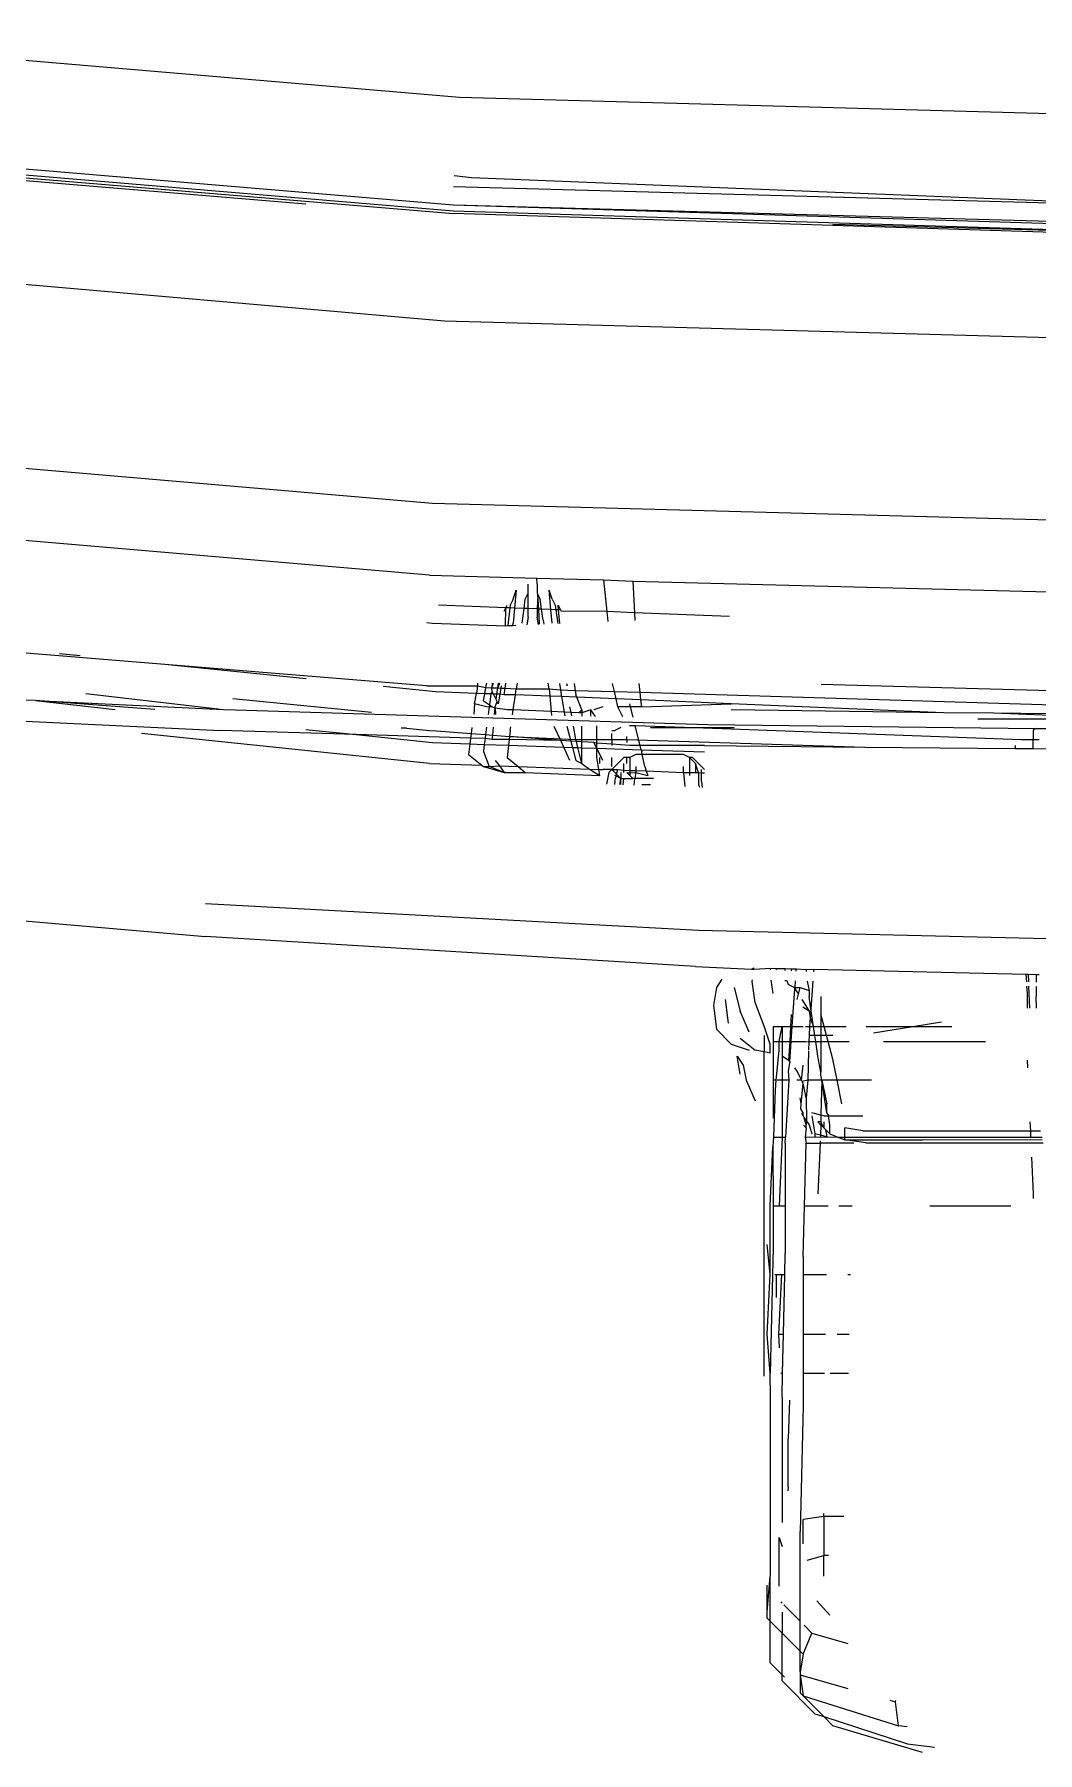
# Model space of a CAD drawing. Header units: millimetres. Extents: x -41292 to 298682, y -22072 to 33155.
# Drawn here: x 27102.4 to 27136, y -9827 to -9769.5 of the extents above; entities that cross this region are included whole.
import ezdxf

# ---------------------------------------------------------------- set-up
doc = ezdxf.new("R2010")
doc.units = ezdxf.units.MM

# ---------------------------------------------------------------- blocks, each defined once
blk = doc.blocks.new('rmfnasesx')
for p, q in [((54555.222, 5742.931), (54579.922, 5740.831)), ((54579.922, 5740.831), (54605.122, 5740.131)), ((54554.722, 5739.331), (54579.722, 5737.231)), ((54554.722, 5739.131), (54579.722, 5737.031)), ((54554.722, 5739.031), (54579.722, 5736.931)), ((54574.785, 5737.245), (54554.722, 5738.931)), ((54580.322, 5738.131), (54579.75, 5738.193)), ((54605.122, 5737.131), (54580.322, 5738.131)), ((54605.122, 5737.131), (54579.722, 5737.831)), ((54579.722, 5737.231), (54605.122, 5736.431)), ((54579.722, 5737.231), (54605.122, 5736.531)), ((54579.722, 5737.031), (54605.122, 5736.231)), ((54605.122, 5736.131), (54579.722, 5736.931)), ((54592.422, 5736.581), (54605.122, 5736.231)), ((54579.422, 5733.331), (54554.222, 5735.531)), ((54605.122, 5732.631), (54579.422, 5733.331)), ((54579.022, 5727.231), (54553.422, 5729.431)), ((54578.922, 5724.831), (54553.222, 5727.031)), ((54605.122, 5726.531), (54579.022, 5727.231)), ((54578.922, 5724.831), (54582.51, 5724.735)), ((54582.522, 5724.531), (54582.51, 5724.735)), ((54582.51, 5724.735), (54584.739, 5724.675)), ((54581.722, 5724.031), (54581.822, 5724.331)), ((54581.822, 5724.331), (54581.768, 5723.732)), ((54582.122, 5724.031), (54582.222, 5724.231)), ((54582.222, 5724.231), (54582.222, 5724.531)), ((54582.222, 5723.715), (54582.222, 5724.231)), ((54582.522, 5724.531), (54582.522, 5724.231)), ((54582.522, 5724.231), (54582.544, 5724.188)), ((54582.544, 5724.188), (54582.522, 5723.703)), ((54582.544, 5724.188), (54582.622, 5724.031)), ((54582.574, 5723.701), (54582.544, 5724.188)), ((54583.022, 5724.031), (54582.922, 5724.331)), ((54582.981, 5723.686), (54582.922, 5724.331)), ((54584.739, 5724.675), (54584.85, 5723.613)), ((54584.739, 5724.675), (54585.722, 5724.631)), ((54585.722, 5724.631), (54585.781, 5723.578)), ((54585.722, 5724.631), (54605.122, 5724.131)), ((54581.479, 5723.744), (54579.222, 5723.831)), ((54581.422, 5723.631), (54581.479, 5723.744)), ((54581.46, 5723.141), (54581.479, 5723.744)), ((54581.479, 5723.744), (54581.522, 5723.831)), ((54581.611, 5723.739), (54581.479, 5723.744)), ((54581.611, 5723.739), (54581.536, 5723.144)), ((54581.622, 5723.831), (54581.611, 5723.739)), ((54581.768, 5723.732), (54581.611, 5723.739)), ((54581.722, 5724.031), (54581.622, 5723.831)), ((54581.768, 5723.732), (54581.722, 5723.231)), ((54582.083, 5723.72), (54581.768, 5723.732)), ((54582.022, 5723.231), (54582.083, 5723.72)), ((54582.083, 5723.72), (54582.122, 5724.031)), ((54582.222, 5723.715), (54582.083, 5723.72)), ((54582.222, 5723.431), (54582.222, 5723.715)), ((54582.522, 5723.703), (54582.222, 5723.715)), ((54582.522, 5723.703), (54582.522, 5723.431)), ((54582.574, 5723.701), (54582.522, 5723.703)), ((54582.606, 5723.189), (54582.574, 5723.701)), ((54582.67, 5723.698), (54582.574, 5723.701)), ((54582.67, 5723.698), (54582.622, 5724.031)), ((54582.722, 5723.331), (54582.67, 5723.698)), ((54582.981, 5723.686), (54582.67, 5723.698)), ((54583.022, 5723.231), (54582.981, 5723.686)), ((54583.144, 5723.679), (54582.981, 5723.686)), ((54583.022, 5724.031), (54583.122, 5723.831)), ((54583.122, 5723.831), (54583.144, 5723.679)), ((54583.144, 5723.679), (54583.21, 5723.214)), ((54583.236, 5723.676), (54583.144, 5723.679)), ((54583.236, 5723.676), (54583.222, 5723.831)), ((54583.222, 5723.831), (54583.301, 5723.673)), ((54583.278, 5723.217), (54583.236, 5723.676)), ((54583.301, 5723.673), (54583.236, 5723.676)), ((54583.301, 5723.673), (54583.322, 5723.631)), ((54584.85, 5723.613), (54583.322, 5723.631)), ((54584.85, 5723.613), (54584.885, 5723.284)), ((54585.781, 5723.578), (54584.85, 5723.613)), ((54585.781, 5723.578), (54585.795, 5723.322)), ((54588.96, 5723.455), (54585.781, 5723.578)), ((54570.062, 5721.844), (54553.022, 5723.231)), ((54578.834, 5723.247), (54579.022, 5723.231)), ((54579.022, 5723.231), (54581.46, 5723.141)), ((54581.46, 5723.141), (54581.536, 5723.144)), ((54581.536, 5723.144), (54581.712, 5723.152)), ((54581.712, 5723.152), (54581.722, 5723.231)), ((54581.712, 5723.152), (54581.814, 5723.156)), ((54582.222, 5723.431), (54582.179, 5723.171)), ((54582.563, 5723.187), (54582.522, 5723.431)), ((54582.722, 5723.331), (54582.743, 5723.195)), ((54567.222, 5722.13), (54566.538, 5722.199)), ((54574.796, 5721.367), (54570.062, 5721.844)), ((54578.822, 5721.131), (54570.062, 5721.844)), ((54567.416, 5720.87), (54572.022, 5720.338)), ((54572.338, 5720.712), (54576.977, 5720.246)), ((54579.122, 5720.931), (54577.366, 5721.108)), ((54578.822, 5721.131), (54580.522, 5721.131)), ((54580.489, 5720.878), (54579.122, 5720.931)), ((54580.422, 5720.531), (54580.489, 5720.878)), ((54580.522, 5721.131), (54580.489, 5720.878)), ((54580.77, 5720.867), (54580.489, 5720.878)), ((54580.522, 5721.224), (54580.522, 5721.131)), ((54580.522, 5721.131), (54580.81, 5721.07)), ((54580.722, 5720.631), (54580.77, 5720.867)), ((54580.77, 5720.867), (54580.81, 5721.07)), ((54580.974, 5720.86), (54580.77, 5720.867)), ((54580.81, 5721.07), (54580.841, 5721.223)), ((54580.81, 5721.07), (54581.001, 5721.064)), ((54580.974, 5720.86), (54580.926, 5720.495)), ((54581.022, 5720.931), (54580.974, 5720.86)), ((54581.06, 5720.856), (54580.974, 5720.86)), ((54581.001, 5721.064), (54581.057, 5721.222)), ((54581.021, 5721.222), (54581.001, 5721.064)), ((54581.022, 5720.931), (54581.001, 5721.064)), ((54581.001, 5721.064), (54581.204, 5721.058)), ((54581.06, 5720.856), (54581.022, 5720.931)), ((54581.153, 5720.669), (54581.06, 5720.856)), ((54581.177, 5720.852), (54581.06, 5720.856)), ((54581.153, 5720.669), (54581.177, 5720.852)), ((54581.177, 5720.852), (54581.204, 5721.058)), ((54581.275, 5720.848), (54581.177, 5720.852)), ((54581.204, 5721.058), (54581.225, 5721.222)), ((54581.259, 5721.221), (54581.204, 5721.058)), ((54581.204, 5721.058), (54581.31, 5721.055)), ((54581.275, 5720.848), (54581.222, 5720.531)), ((54581.31, 5721.055), (54581.275, 5720.848)), ((54581.422, 5720.831), (54581.275, 5720.848)), ((54581.322, 5721.131), (54581.31, 5721.055)), ((54581.31, 5721.055), (54581.45, 5721.051)), ((54581.422, 5720.831), (54581.45, 5721.051)), ((54581.793, 5720.828), (54581.422, 5720.831)), ((54581.45, 5721.051), (54581.471, 5721.221)), ((54581.45, 5721.051), (54581.822, 5721.031)), ((54581.721, 5720.322), (54581.793, 5720.828)), ((54581.793, 5720.828), (54581.822, 5721.031)), ((54582.945, 5720.784), (54581.793, 5720.828)), ((54581.854, 5721.219), (54581.822, 5721.031)), ((54581.822, 5721.031), (54582.922, 5721.031)), ((54582.922, 5721.031), (54582.892, 5721.215)), ((54582.922, 5721.031), (54582.945, 5720.784)), ((54582.922, 5721.031), (54583.302, 5720.994)), ((54582.945, 5720.784), (54582.991, 5720.27)), ((54583.334, 5720.769), (54582.945, 5720.784)), ((54583.274, 5721.214), (54583.302, 5720.994)), ((54583.302, 5720.994), (54583.322, 5720.831)), ((54583.302, 5720.994), (54583.799, 5720.979)), ((54583.322, 5720.831), (54583.334, 5720.769)), ((54583.334, 5720.769), (54583.428, 5720.251)), ((54583.855, 5720.749), (54583.334, 5720.769)), ((54583.51, 5721.213), (54583.522, 5721.131)), ((54583.762, 5721.212), (54583.799, 5720.979)), ((54583.799, 5720.979), (54583.822, 5720.831)), ((54583.799, 5720.979), (54585.109, 5720.94)), ((54583.855, 5720.749), (54583.822, 5720.831)), ((54584.022, 5720.331), (54583.855, 5720.749)), ((54585.163, 5720.698), (54583.855, 5720.749)), ((54585.109, 5720.94), (54585.05, 5721.207)), ((54585.163, 5720.698), (54585.109, 5720.94)), ((54585.109, 5720.94), (54585.969, 5720.913)), ((54585.222, 5720.431), (54585.163, 5720.698)), ((54585.996, 5720.666), (54585.163, 5720.698)), ((54585.969, 5720.913), (54585.936, 5721.204)), ((54585.969, 5720.913), (54605.122, 5720.331)), ((54585.996, 5720.666), (54585.969, 5720.913)), ((54592.03, 5721.181), (54605.122, 5720.831)), ((54557.122, 5720.338), (54571.922, 5719.638)), ((54565.737, 5720.637), (54565.358, 5720.655)), ((54569.728, 5720.338), (54565.737, 5720.637)), ((54565.737, 5720.637), (54568.402, 5720.338)), ((54565.737, 5720.637), (54572.022, 5720.338)), ((54572.022, 5720.338), (54572.426, 5720.33)), ((54572.426, 5720.33), (54588.222, 5719.838)), ((54580.422, 5720.531), (54580.399, 5720.183)), ((54580.822, 5720.431), (54580.422, 5720.531)), ((54580.722, 5720.631), (54580.926, 5720.495)), ((54580.916, 5720.417), (54580.822, 5720.431)), ((54580.916, 5720.417), (54580.884, 5720.174)), ((54580.926, 5720.495), (54580.916, 5720.417)), ((54581.022, 5720.431), (54580.916, 5720.417)), ((54580.926, 5720.495), (54581.022, 5720.431)), ((54581.118, 5720.388), (54581.022, 5720.431)), ((54581.099, 5720.17), (54581.118, 5720.388)), ((54581.118, 5720.388), (54581.122, 5720.431)), ((54581.118, 5720.388), (54581.127, 5720.169)), ((54581.522, 5720.331), (54581.118, 5720.388)), ((54581.122, 5720.431), (54581.182, 5720.611)), ((54581.182, 5720.611), (54581.153, 5720.669)), ((54581.222, 5720.531), (54581.182, 5720.611)), ((54581.721, 5720.322), (54581.522, 5720.331)), ((54581.698, 5720.159), (54581.721, 5720.322)), ((54582.991, 5720.27), (54581.721, 5720.322)), ((54582.991, 5720.27), (54583.004, 5720.134)), ((54583.428, 5720.251), (54582.991, 5720.27)), ((54583.428, 5720.251), (54583.45, 5720.126)), ((54583.657, 5720.242), (54583.428, 5720.251)), ((54583.657, 5720.242), (54583.622, 5720.431)), ((54583.678, 5720.122), (54583.657, 5720.242)), ((54583.922, 5720.231), (54583.657, 5720.242)), ((54583.922, 5720.231), (54584.022, 5720.331)), ((54584.022, 5720.231), (54583.922, 5720.231)), ((54584.022, 5720.331), (54584.022, 5720.231)), ((54584.322, 5720.331), (54584.022, 5720.231)), ((54584.022, 5720.231), (54584.022, 5720.116)), ((54584.471, 5720.107), (54584.322, 5720.331)), ((54584.322, 5720.11), (54584.322, 5720.331)), ((54584.722, 5720.431), (54584.422, 5720.331)), ((54585.393, 5720.09), (54585.222, 5720.431)), ((54585.647, 5720.431), (54585.222, 5720.431)), ((54585.647, 5720.431), (54585.622, 5720.531)), ((54586.022, 5720.431), (54585.647, 5720.431)), ((54585.734, 5720.084), (54585.647, 5720.431)), ((54586.022, 5720.431), (54585.996, 5720.666)), ((54589.022, 5720.531), (54585.996, 5720.666)), ((54586.022, 5720.431), (54589.022, 5720.531)), ((54596.122, 5720.231), (54589.022, 5720.531)), ((54596.122, 5720.231), (54589.022, 5720.331)), ((54597.81, 5720.212), (54596.122, 5720.231)), ((54605.122, 5720.131), (54597.81, 5720.212)), ((54602.522, 5720.031), (54597.81, 5720.212)), ((54578.922, 5718.531), (54569.284, 5719.532)), ((54576.461, 5719.498), (54571.922, 5719.638)), ((54574.781, 5719.673), (54576.461, 5719.498)), ((54578.147, 5719.714), (54577.969, 5719.712)), ((54578.147, 5719.714), (54578.922, 5719.631)), ((54578.922, 5719.631), (54579.157, 5719.622)), ((54579.157, 5719.622), (54580.314, 5719.534)), ((54580.314, 5719.534), (54580.294, 5719.379)), ((54580.341, 5719.741), (54580.314, 5719.534)), ((54580.314, 5719.534), (54580.796, 5719.497)), ((54580.829, 5719.747), (54580.796, 5719.497)), ((54581.036, 5719.479), (54581.06, 5719.75)), ((54581.622, 5719.631), (54581.601, 5719.436)), ((54581.622, 5719.631), (54581.64, 5719.757)), ((54583.31, 5719.306), (54583.094, 5719.775)), ((54583.513, 5719.78), (54583.522, 5719.731)), ((54583.522, 5719.731), (54583.645, 5719.281)), ((54583.822, 5719.331), (54583.74, 5719.783)), ((54584.022, 5719.331), (54584.022, 5719.786)), ((54584.522, 5719.214), (54584.522, 5719.792)), ((54585.022, 5719.631), (54585.122, 5719.631)), ((54585.022, 5719.331), (54585.022, 5719.531)), ((54585.322, 5719.731), (54585.122, 5719.631)), ((54585.618, 5719.806), (54585.803, 5719.808)), ((54585.803, 5719.808), (54587.789, 5719.731)), ((54586.008, 5718.99), (54585.803, 5719.808)), ((54586.322, 5719.731), (54587.789, 5719.731)), ((54587.789, 5719.731), (54589.122, 5719.731)), ((54587.789, 5719.731), (54598.722, 5719.331)), ((54588.222, 5719.838), (54599.199, 5719.708)), ((54597.272, 5720.031), (54602.522, 5720.031)), ((54599.199, 5719.708), (54599.122, 5719.631)), ((54599.122, 5719.631), (54599.122, 5719.338)), ((54599.199, 5719.708), (54599.58, 5719.703)), ((54576.461, 5719.498), (54579.022, 5719.231)), ((54580.294, 5719.379), (54576.461, 5719.498)), ((54579.022, 5719.231), (54580.269, 5719.188)), ((54580.269, 5719.188), (54580.222, 5718.831)), ((54580.294, 5719.379), (54580.269, 5719.188)), ((54580.269, 5719.188), (54580.754, 5719.171)), ((54580.779, 5719.364), (54580.294, 5719.379)), ((54580.754, 5719.171), (54580.722, 5718.931)), ((54580.779, 5719.364), (54580.754, 5719.171)), ((54580.754, 5719.171), (54581.568, 5719.143)), ((54580.796, 5719.497), (54580.779, 5719.364)), ((54581.022, 5719.331), (54580.779, 5719.364)), ((54580.796, 5719.497), (54581.036, 5719.479)), ((54581.022, 5719.331), (54581.036, 5719.479)), ((54581.59, 5719.339), (54581.022, 5719.331)), ((54581.036, 5719.479), (54581.601, 5719.436)), ((54581.568, 5719.143), (54581.522, 5718.731)), ((54581.59, 5719.339), (54581.568, 5719.143)), ((54581.568, 5719.143), (54583.415, 5719.079)), ((54581.601, 5719.436), (54581.59, 5719.339)), ((54583.31, 5719.306), (54581.59, 5719.339)), ((54581.601, 5719.436), (54583.822, 5719.331)), ((54583.31, 5719.306), (54581.601, 5719.436)), ((54583.415, 5719.079), (54583.31, 5719.306)), ((54583.645, 5719.281), (54583.31, 5719.306)), ((54583.622, 5718.631), (54583.415, 5719.079)), ((54583.415, 5719.079), (54583.703, 5719.069)), ((54583.645, 5719.281), (54583.703, 5719.069)), ((54583.838, 5719.266), (54583.645, 5719.281)), ((54583.703, 5719.069), (54583.822, 5718.631)), ((54583.703, 5719.069), (54583.889, 5719.063)), ((54583.838, 5719.266), (54583.822, 5719.331)), ((54583.822, 5719.331), (54584.022, 5719.331)), ((54583.889, 5719.063), (54583.838, 5719.266)), ((54584.022, 5719.252), (54583.838, 5719.266)), ((54584.022, 5718.531), (54583.889, 5719.063)), ((54583.889, 5719.063), (54584.022, 5719.058)), ((54584.022, 5719.252), (54584.022, 5719.331)), ((54584.022, 5719.331), (54585.022, 5719.331)), ((54584.022, 5719.058), (54584.022, 5719.252)), ((54584.422, 5719.231), (54584.022, 5719.252)), ((54584.022, 5719.058), (54584.517, 5719.041)), ((54584.022, 5718.531), (54584.022, 5719.058)), ((54584.517, 5719.041), (54584.422, 5719.231)), ((54584.522, 5719.214), (54584.422, 5719.231)), ((54584.517, 5719.041), (54584.522, 5719.131)), ((54584.722, 5718.631), (54584.517, 5719.041)), ((54584.522, 5718.731), (54584.517, 5719.041)), ((54584.517, 5719.041), (54586.008, 5718.99)), ((54584.522, 5719.131), (54584.522, 5719.214)), ((54585.022, 5719.176), (54584.522, 5719.214)), ((54585.022, 5719.331), (54585.522, 5719.331)), ((54585.022, 5719.331), (54585.022, 5719.176)), ((54585.022, 5719.176), (54585.022, 5719.131)), ((54585.622, 5719.131), (54585.022, 5719.176)), ((54585.522, 5719.331), (54585.522, 5719.431)), ((54585.522, 5719.331), (54585.522, 5719.231)), ((54585.522, 5719.331), (54593.491, 5719.075)), ((54588.122, 5719.138), (54585.622, 5719.131)), ((54586.008, 5718.99), (54586.022, 5718.931)), ((54586.008, 5718.99), (54588.122, 5718.917)), ((54588.122, 5719.138), (54593.491, 5719.075)), ((54593.491, 5719.075), (54598.522, 5719.031)), ((54598.522, 5719.131), (54598.522, 5719.031)), ((54598.522, 5719.031), (54599.122, 5719.031)), ((54598.722, 5719.331), (54599.122, 5719.338)), ((54599.122, 5719.338), (54599.322, 5719.331)), ((54599.122, 5719.031), (54599.122, 5719.338)), ((54599.122, 5719.031), (54605.122, 5718.938)), ((54578.922, 5718.531), (54580.672, 5718.471)), ((54580.222, 5718.831), (54580.672, 5718.471)), ((54580.672, 5718.471), (54580.722, 5718.431)), ((54580.722, 5718.931), (54580.922, 5718.431)), ((54580.722, 5718.431), (54581.422, 5718.231)), ((54580.722, 5718.431), (54580.922, 5718.431)), ((54580.922, 5718.431), (54581.257, 5718.451)), ((54581.422, 5718.231), (54580.922, 5718.431)), ((54581.122, 5718.631), (54581.257, 5718.451)), ((54581.257, 5718.451), (54581.422, 5718.231)), ((54581.257, 5718.451), (54581.884, 5718.429)), ((54581.522, 5718.731), (54581.884, 5718.429)), ((54581.884, 5718.429), (54582.122, 5718.231)), ((54581.884, 5718.429), (54584.277, 5718.347)), ((54583.822, 5718.631), (54584.022, 5718.531)), ((54584.022, 5718.531), (54584.277, 5718.347)), ((54584.588, 5718.336), (54584.522, 5718.731)), ((54584.622, 5718.531), (54584.622, 5718.731)), ((54585.022, 5718.431), (54585.022, 5718.731)), ((54585.422, 5718.731), (54585.022, 5718.331)), ((54585.522, 5718.731), (54585.422, 5718.731)), ((54585.422, 5718.307), (54585.422, 5718.531)), ((54585.522, 5718.531), (54585.522, 5718.731)), ((54585.622, 5718.731), (54585.522, 5718.731)), ((54585.822, 5718.831), (54585.622, 5718.731)), ((54585.622, 5718.731), (54585.622, 5718.301)), ((54586.042, 5718.831), (54585.822, 5718.831)), ((54585.822, 5718.431), (54585.822, 5718.294)), ((54586.042, 5718.831), (54586.022, 5718.931)), ((54586.122, 5718.431), (54586.042, 5718.831)), ((54587.422, 5718.831), (54586.042, 5718.831)), ((54586.122, 5718.431), (54586.172, 5718.282)), ((54587.622, 5718.731), (54587.422, 5718.831)), ((54587.422, 5718.231), (54587.422, 5718.431)), ((54587.622, 5718.731), (54587.822, 5718.531)), ((54587.722, 5718.731), (54587.622, 5718.731)), ((54587.622, 5718.731), (54587.622, 5718.232)), ((54588.122, 5718.331), (54587.722, 5718.731)), ((54587.922, 5718.231), (54587.822, 5718.531)), ((54587.822, 5718.531), (54587.822, 5718.231)), ((54581.422, 5718.231), (54582.122, 5718.231)), ((54582.122, 5718.231), (54584.622, 5718.131)), ((54584.277, 5718.347), (54584.622, 5718.131)), ((54584.277, 5718.347), (54584.588, 5718.336)), ((54584.622, 5718.131), (54584.588, 5718.336)), ((54584.588, 5718.336), (54584.722, 5718.331)), ((54585.022, 5718.331), (54584.722, 5718.331)), ((54584.922, 5718.231), (54584.844, 5717.838)), ((54585.022, 5718.331), (54584.922, 5718.231)), ((54585.022, 5718.331), (54585.182, 5718.171)), ((54585.022, 5718.331), (54585.222, 5718.331)), ((54585.122, 5717.931), (54585.114, 5717.83)), ((54585.167, 5718.109), (54585.122, 5718.131)), ((54585.122, 5717.931), (54585.167, 5718.109)), ((54585.167, 5718.109), (54585.182, 5718.171)), ((54585.322, 5718.031), (54585.167, 5718.109)), ((54585.182, 5718.171), (54585.222, 5718.331)), ((54585.182, 5718.171), (54585.322, 5718.031)), ((54585.222, 5718.331), (54585.422, 5718.307)), ((54585.29, 5717.825), (54585.322, 5718.031)), ((54585.322, 5718.231), (54585.322, 5718.031)), ((54585.322, 5717.831), (54585.322, 5718.031)), ((54585.322, 5718.031), (54585.422, 5718.031)), ((54585.399, 5717.821), (54585.422, 5718.031)), ((54585.422, 5718.231), (54585.422, 5718.307)), ((54585.422, 5718.307), (54585.622, 5718.301)), ((54585.422, 5718.031), (54585.722, 5718.031)), ((54585.622, 5718.131), (54585.522, 5718.231)), ((54585.522, 5718.231), (54585.622, 5718.216)), ((54585.622, 5718.301), (54585.622, 5718.216)), ((54585.622, 5718.301), (54585.822, 5718.294)), ((54585.622, 5718.216), (54585.822, 5718.231)), ((54585.622, 5718.216), (54585.622, 5718.131)), ((54585.722, 5718.031), (54585.622, 5718.131)), ((54585.797, 5718.031), (54585.722, 5718.031)), ((54585.77, 5717.81), (54585.797, 5718.031)), ((54585.822, 5718.231), (54585.797, 5718.031)), ((54586.422, 5718.031), (54585.797, 5718.031)), ((54585.822, 5718.294), (54585.822, 5718.231)), ((54585.822, 5718.294), (54586.172, 5718.282)), ((54585.822, 5718.231), (54586.222, 5718.131)), ((54586.022, 5717.831), (54586.322, 5717.831)), ((54586.172, 5718.282), (54586.222, 5718.131)), ((54586.172, 5718.282), (54587.422, 5718.231)), ((54587.422, 5718.231), (54587.622, 5718.232)), ((54587.422, 5718.231), (54587.467, 5717.758)), ((54587.622, 5718.232), (54587.622, 5718.131)), ((54587.622, 5718.232), (54587.822, 5718.231)), ((54587.822, 5718.231), (54587.922, 5718.231)), ((54587.922, 5718.231), (54588.022, 5718.218)), ((54587.922, 5718.231), (54587.922, 5717.831)), ((54587.922, 5717.831), (54587.96, 5717.743)), ((54588.022, 5718.218), (54588.022, 5718.331)), ((54588.022, 5717.931), (54588.022, 5718.218)), ((54588.022, 5718.218), (54588.122, 5718.215)), ((54588.022, 5717.931), (54588.045, 5717.73)), ((54556.622, 5714.038), (54571.422, 5712.738)), ((54587.922, 5712.938), (54571.422, 5713.838)), ((54587.822, 5711.738), (54571.422, 5712.738)), ((54605.122, 5712.538), (54587.922, 5712.938)), ((54587.822, 5711.738), (54589.693, 5711.651)), ((54589.693, 5711.651), (54589.779, 5711.693)), ((54589.693, 5711.651), (54589.774, 5711.648)), ((54589.774, 5711.648), (54589.779, 5711.693)), ((54589.774, 5711.648), (54590.34, 5711.68)), ((54590.333, 5711.622), (54590.34, 5711.68)), ((54590.34, 5711.68), (54590.522, 5711.675)), ((54590.522, 5711.638), (54590.514, 5711.613)), ((54590.522, 5711.675), (54590.522, 5711.638)), ((54590.522, 5711.675), (54590.822, 5711.668)), ((54590.822, 5711.599), (54590.822, 5711.668)), ((54590.822, 5711.668), (54591.022, 5711.664)), ((54591.022, 5711.664), (54591.022, 5711.59)), ((54591.022, 5711.664), (54591.202, 5711.66)), ((54591.196, 5711.582), (54591.202, 5711.66)), ((54591.202, 5711.66), (54591.522, 5711.638)), ((54591.522, 5711.638), (54591.781, 5711.646)), ((54591.522, 5711.638), (54591.53, 5711.566)), ((54591.781, 5711.646), (54591.774, 5711.555)), ((54591.781, 5711.646), (54598.882, 5711.482)), ((54598.882, 5711.482), (54598.898, 5711.226)), ((54598.882, 5711.482), (54598.966, 5711.48)), ((54598.977, 5711.222), (54598.966, 5711.48)), ((54598.966, 5711.48), (54599.222, 5711.474)), ((54588.522, 5711.038), (54588.422, 5710.438)), ((54588.709, 5711.317), (54588.522, 5711.038)), ((54589.122, 5711.038), (54589.322, 5710.238)), ((54589.722, 5711.238), (54589.729, 5711.294)), ((54589.822, 5710.538), (54589.722, 5711.238)), ((54590.422, 5710.838), (54590.359, 5711.279)), ((54590.815, 5711.269), (54590.879, 5711.267)), ((54590.879, 5711.267), (54590.922, 5711.138)), ((54591.122, 5711.038), (54590.922, 5711.138)), ((54591.059, 5709.731), (54591.153, 5710.989)), ((54591.122, 5711.038), (54591.153, 5710.989)), ((54591.122, 5711.038), (54591.156, 5711.031)), ((54591.153, 5710.989), (54591.156, 5711.031)), ((54591.153, 5710.989), (54591.265, 5710.809)), ((54591.156, 5711.031), (54591.173, 5711.26)), ((54591.156, 5711.031), (54591.322, 5711.038)), ((54591.265, 5710.809), (54591.322, 5711.038)), ((54591.322, 5711.038), (54591.622, 5710.938)), ((54591.565, 5711.251), (54591.622, 5710.938)), ((54591.622, 5710.938), (54591.622, 5710.738)), ((54591.752, 5711.247), (54591.686, 5710.316)), ((54598.907, 5711.082), (54598.922, 5710.831)), ((54599.017, 5710.345), (54598.984, 5711.08)), ((54599.222, 5711.474), (54599.222, 5711.211)), ((54599.222, 5711.474), (54599.322, 5711.472)), ((54599.222, 5711.074), (54599.222, 5710.731)), ((54588.422, 5710.438), (54588.522, 5709.638)), ((54588.922, 5709.838), (54588.822, 5710.638)), ((54590.122, 5709.738), (54589.822, 5710.538)), ((54591.222, 5710.638), (54591.265, 5710.809)), ((54591.378, 5710.629), (54591.622, 5710.238)), ((54591.622, 5710.238), (54591.412, 5710.378)), ((54591.686, 5710.316), (54591.622, 5710.738)), ((54592.022, 5710.731), (54592.022, 5710.138)), ((54598.922, 5710.831), (54598.922, 5710.347)), ((54599.241, 5710.34), (54599.222, 5710.731)), ((54589.622, 5709.538), (54589.322, 5710.238)), ((54591.022, 5710.131), (54591.001, 5709.731)), ((54591.622, 5710.238), (54591.665, 5710.025)), ((54591.665, 5710.025), (54591.644, 5709.731)), ((54591.686, 5710.316), (54591.665, 5710.025)), ((54591.665, 5710.025), (54591.773, 5709.731)), ((54591.773, 5709.731), (54591.686, 5710.316)), ((54592.131, 5709.731), (54592.022, 5710.138)), ((54592.022, 5710.138), (54592.022, 5709.731)), ((54595.097, 5709.731), (54596.06, 5709.885)), ((54588.522, 5709.638), (54589.022, 5709.138)), ((54589.322, 5709.338), (54589.822, 5708.938)), ((54590.322, 5709.138), (54590.122, 5709.738)), ((54590.122, 5709.431), (54590.122, 5708.878)), ((54590.422, 5709.731), (54590.422, 5709.231)), ((54590.422, 5709.731), (54590.722, 5709.731)), ((54590.422, 5709.231), (54590.422, 5707.931)), ((54590.422, 5709.231), (54590.622, 5709.231)), ((54590.622, 5709.231), (54590.722, 5709.731)), ((54590.622, 5708.931), (54590.622, 5709.231)), ((54590.622, 5709.231), (54590.722, 5709.231)), ((54590.722, 5709.731), (54590.722, 5709.231)), ((54590.722, 5709.731), (54591.001, 5709.731)), ((54590.722, 5709.231), (54590.722, 5708.738)), ((54590.722, 5709.231), (54590.975, 5709.231)), ((54590.975, 5709.231), (54590.941, 5708.592)), ((54591.001, 5709.731), (54590.975, 5709.231)), ((54590.975, 5709.231), (54591.022, 5709.231)), ((54590.983, 5708.564), (54591.022, 5709.231)), ((54591.001, 5709.731), (54591.059, 5709.731)), ((54591.022, 5709.231), (54591.059, 5709.731)), ((54591.022, 5709.231), (54591.535, 5709.231)), ((54591.059, 5709.731), (54591.424, 5709.731)), ((54591.501, 5709.731), (54591.644, 5709.731)), ((54591.569, 5709.231), (54591.617, 5709.231)), ((54591.617, 5709.231), (54591.609, 5708.938)), ((54591.622, 5709.431), (54591.617, 5709.231)), ((54591.617, 5709.231), (54591.848, 5709.231)), ((54591.644, 5709.731), (54591.622, 5709.431)), ((54591.818, 5709.431), (54591.622, 5709.431)), ((54591.644, 5709.731), (54591.773, 5709.731)), ((54591.818, 5709.431), (54591.773, 5709.731)), ((54591.773, 5709.731), (54592.022, 5709.731)), ((54591.848, 5709.231), (54591.818, 5709.431)), ((54592.022, 5709.431), (54591.818, 5709.431)), ((54591.922, 5708.738), (54591.848, 5709.231)), ((54591.848, 5709.231), (54592.022, 5709.231)), ((54592.022, 5709.731), (54592.131, 5709.731)), ((54592.022, 5709.731), (54592.022, 5709.431)), ((54592.022, 5709.431), (54592.022, 5709.231)), ((54592.211, 5709.431), (54592.022, 5709.431)), ((54592.022, 5709.231), (54592.264, 5709.231)), ((54592.022, 5709.231), (54592.022, 5708.205)), ((54592.131, 5709.731), (54592.864, 5709.731)), ((54592.211, 5709.431), (54592.131, 5709.731)), ((54592.264, 5709.231), (54592.211, 5709.431)), ((54592.422, 5709.431), (54592.211, 5709.431)), ((54592.422, 5708.638), (54592.264, 5709.231)), ((54592.264, 5709.231), (54592.964, 5709.231)), ((54593.535, 5709.731), (54595.097, 5709.731)), ((54593.778, 5709.52), (54595.097, 5709.731)), ((54594.11, 5709.231), (54597.524, 5709.231)), ((54595.097, 5709.731), (54596.405, 5709.731)), ((54589.022, 5709.138), (54589.622, 5708.938)), ((54589.322, 5708.138), (54589.222, 5708.738)), ((54589.222, 5708.738), (54589.422, 5708.438)), ((54590.122, 5708.878), (54589.822, 5708.938)), ((54590.322, 5708.838), (54590.122, 5708.878)), ((54590.122, 5698.031), (54590.122, 5708.878)), ((54590.322, 5708.838), (54590.322, 5709.138)), ((54590.522, 5707.931), (54590.622, 5708.931)), ((54590.941, 5708.592), (54590.722, 5708.738)), ((54590.722, 5708.738), (54590.722, 5707.931)), ((54591.608, 5708.904), (54591.581, 5707.931)), ((54592.022, 5708.205), (54591.922, 5708.738)), ((54592.564, 5707.931), (54592.422, 5708.638)), ((54598.928, 5708.603), (54598.939, 5708.351)), ((54589.422, 5708.438), (54589.522, 5707.938)), ((54590.983, 5708.564), (54590.922, 5708.231)), ((54590.922, 5708.231), (54590.946, 5707.931)), ((54590.983, 5708.564), (54590.941, 5708.592)), ((54591.222, 5708.238), (54591.153, 5708.342)), ((54591.376, 5707.931), (54591.222, 5708.238)), ((54591.376, 5707.931), (54591.422, 5708.431)), ((54592.022, 5708.105), (54592.022, 5708.205)), ((54592.05, 5707.931), (54592.022, 5708.105)), ((54589.522, 5707.938), (54589.822, 5707.238)), ((54590.522, 5707.931), (54590.422, 5707.931)), ((54590.422, 5707.931), (54590.422, 5706.664)), ((54590.441, 5706.031), (54590.505, 5707.6)), ((54590.505, 5707.6), (54590.522, 5707.931)), ((54590.722, 5707.931), (54590.56, 5707.931)), ((54590.722, 5707.931), (54590.722, 5706.031)), ((54590.946, 5707.931), (54590.722, 5707.931)), ((54590.946, 5707.931), (54590.834, 5706.031)), ((54591.376, 5707.931), (54591.213, 5707.931)), ((54591.361, 5707.144), (54591.422, 5707.838)), ((54591.397, 5707.889), (54591.376, 5707.931)), ((54591.581, 5707.931), (54591.397, 5707.889)), ((54591.422, 5707.838), (54591.397, 5707.889)), ((54591.522, 5707.338), (54591.422, 5707.838)), ((54591.581, 5707.931), (54591.522, 5707.338)), ((54592.05, 5707.931), (54591.581, 5707.931)), ((54592.05, 5707.931), (54592.022, 5706.8)), ((54592.222, 5706.838), (54592.05, 5707.931)), ((54592.05, 5707.931), (54592.222, 5707.138)), ((54592.564, 5707.931), (54592.05, 5707.931)), ((54592.722, 5707.138), (54592.564, 5707.931)), ((54593.709, 5707.931), (54592.564, 5707.931)), ((54591.361, 5707.144), (54591.322, 5707.338)), ((54591.353, 5706.98), (54591.361, 5707.144)), ((54591.422, 5706.838), (54591.353, 5706.98)), ((54591.522, 5707.338), (54591.542, 5706.558)), ((54592.222, 5706.838), (54592.222, 5707.138)), ((54591.375, 5706.832), (54591.422, 5706.738)), ((54591.422, 5706.738), (54591.422, 5706.838)), ((54591.422, 5706.738), (54591.462, 5706.678)), ((54591.435, 5706.425), (54591.522, 5706.338)), ((54591.522, 5706.438), (54591.462, 5706.678)), ((54591.462, 5706.678), (54591.542, 5706.558)), ((54591.522, 5706.338), (54591.493, 5706.031)), ((54591.542, 5706.558), (54591.522, 5706.438)), ((54591.522, 5706.338), (54591.522, 5706.438)), ((54591.542, 5706.558), (54591.622, 5706.438)), ((54591.622, 5706.438), (54591.722, 5706.138)), ((54592.022, 5706.763), (54591.722, 5706.838)), ((54591.722, 5706.738), (54591.822, 5706.138)), ((54592.022, 5706.538), (54591.922, 5706.538)), ((54591.922, 5706.538), (54592.022, 5706.431)), ((54592.022, 5706.431), (54592.008, 5706.092)), ((54592.022, 5706.8), (54592.022, 5706.763)), ((54592.122, 5706.738), (54592.022, 5706.763)), ((54592.022, 5706.763), (54592.022, 5706.538)), ((54592.122, 5706.338), (54592.022, 5706.538)), ((54592.022, 5706.538), (54592.022, 5706.431)), ((54592.022, 5706.431), (54592.122, 5706.338)), ((54592.122, 5706.738), (54592.279, 5706.738)), ((54592.122, 5706.538), (54592.122, 5706.338)), ((54592.172, 5706.288), (54592.122, 5706.338)), ((54592.275, 5706.769), (54592.222, 5706.838)), ((54592.279, 5706.738), (54592.275, 5706.769)), ((54592.279, 5706.738), (54592.522, 5706.738)), ((54592.322, 5706.438), (54592.279, 5706.738)), ((54592.322, 5706.138), (54592.322, 5706.438)), ((54592.522, 5706.738), (54593.422, 5706.738)), ((54593.422, 5706.238), (54592.822, 5706.338)), ((54592.822, 5706.031), (54592.822, 5706.338)), ((54599.018, 5706.538), (54599.031, 5706.238)), ((54590.422, 5705.731), (54590.408, 5705.702)), ((54590.422, 5705.731), (54590.441, 5706.031)), ((54590.441, 5706.031), (54590.722, 5706.031)), ((54590.722, 5706.031), (54590.622, 5703.731)), ((54590.722, 5706.031), (54590.834, 5706.031)), ((54590.822, 5705.831), (54590.834, 5706.031)), ((54590.822, 5705.831), (54590.822, 5703.731)), ((54591.467, 5703.731), (54591.522, 5705.831)), ((54591.493, 5706.031), (54591.528, 5706.031)), ((54591.493, 5706.031), (54591.522, 5705.831)), ((54591.522, 5705.831), (54591.996, 5705.831)), ((54591.528, 5706.031), (54591.822, 5706.038)), ((54591.822, 5706.138), (54591.822, 5706.038)), ((54592.008, 5706.092), (54591.822, 5706.138)), ((54591.822, 5706.038), (54592.005, 5706.031)), ((54591.996, 5705.831), (54591.922, 5704.131)), ((54592, 5705.907), (54591.996, 5705.831)), ((54593.122, 5705.831), (54591.996, 5705.831)), ((54592.008, 5706.092), (54592.005, 5706.031)), ((54592.005, 5706.031), (54592.222, 5706.038)), ((54592.222, 5706.038), (54592.008, 5706.092)), ((54592.322, 5706.138), (54592.172, 5706.288)), ((54592.172, 5706.288), (54592.222, 5706.038)), ((54592.222, 5706.038), (54592.59, 5706.031)), ((54592.322, 5706.138), (54592.59, 5706.031)), ((54592.59, 5706.031), (54592.822, 5705.938)), ((54592.59, 5706.031), (54592.822, 5706.031)), ((54592.822, 5705.938), (54592.822, 5706.031)), ((54592.822, 5706.031), (54599.04, 5706.031)), ((54593.522, 5705.838), (54592.822, 5705.938)), ((54592.822, 5705.938), (54595.422, 5705.938)), ((54593.422, 5706.238), (54599.031, 5706.238)), ((54593.522, 5705.838), (54599.459, 5705.838)), ((54599.422, 5705.931), (54595.422, 5705.938)), ((54599.031, 5706.238), (54599.04, 5706.031)), ((54599.031, 5706.238), (54599.365, 5706.238)), ((54599.04, 5706.031), (54599.422, 5706.031)), ((54590.322, 5703.731), (54590.408, 5705.702)), ((54590.408, 5705.702), (54590.422, 5703.731)), ((54599.069, 5705.354), (54599.122, 5704.131)), ((54599.122, 5704.131), (54599.129, 5703.969)), ((54590.322, 5701.431), (54590.322, 5703.731)), ((54590.422, 5703.731), (54590.422, 5702.331)), ((54590.422, 5703.731), (54590.622, 5703.731)), ((54590.622, 5703.731), (54590.822, 5703.731)), ((54590.822, 5703.731), (54590.822, 5702.131)), ((54591.422, 5702.031), (54591.467, 5703.731)), ((54591.467, 5703.731), (54592.267, 5703.731)), ((54592.625, 5703.731), (54593.067, 5703.731)), ((54595.667, 5703.731), (54598.377, 5703.731)), ((54590.322, 5701.431), (54590.222, 5702.431)), ((54590.422, 5702.331), (54590.322, 5698.131)), ((54590.808, 5701.431), (54590.822, 5702.131)), ((54591.422, 5702.031), (54591.422, 5701.431)), ((54590.222, 5699.431), (54590.322, 5701.431)), ((54590.476, 5701.431), (54590.522, 5701.431)), ((54590.522, 5701.431), (54590.522, 5700.664)), ((54590.522, 5701.431), (54590.706, 5701.431)), ((54590.706, 5701.431), (54590.596, 5699.431)), ((54590.706, 5701.431), (54590.808, 5701.431)), ((54590.766, 5699.431), (54590.808, 5701.431)), ((54591.422, 5701.431), (54592.211, 5701.431)), ((54591.422, 5701.431), (54591.422, 5699.431)), ((54592.916, 5701.431), (54593.011, 5701.431)), ((54590.322, 5698.131), (54590.222, 5699.431)), ((54590.596, 5699.431), (54590.624, 5698.974)), ((54590.596, 5699.431), (54590.766, 5699.431)), ((54590.739, 5698.131), (54590.766, 5699.431)), ((54591.422, 5699.431), (54592.171, 5699.431)), ((54591.422, 5699.431), (54591.422, 5698.131)), ((54592.563, 5699.431), (54592.971, 5699.431)), ((54590.322, 5697.731), (54590.322, 5698.131)), ((54590.322, 5697.731), (54590.322, 5691.331)), ((54590.674, 5698.131), (54590.739, 5698.131)), ((54590.722, 5697.331), (54590.739, 5698.131)), ((54591.422, 5698.131), (54592.146, 5698.131)), ((54591.422, 5698.131), (54591.422, 5697.031)), ((54592.334, 5698.131), (54592.946, 5698.131)), ((54590.722, 5697.331), (54590.722, 5693.131)), ((54590.966, 5697.226), (54590.922, 5695.931)), ((54591.422, 5697.031), (54591.322, 5692.831)), ((54590.922, 5694.331), (54590.922, 5695.931)), ((54590.922, 5694.331), (54590.912, 5694.188)), ((54592.122, 5693.331), (54591.422, 5693.231)), ((54591.422, 5692.418), (54591.422, 5693.231)), ((54592.122, 5693.331), (54592.122, 5693.431)), ((54592.792, 5693.331), (54592.122, 5693.331)), ((54592.122, 5693.331), (54592.122, 5692.031)), ((54590.622, 5692.631), (54590.722, 5692.331)), ((54590.622, 5691.006), (54590.622, 5692.631)), ((54591.322, 5689.831), (54591.322, 5692.831)), ((54591.555, 5691.869), (54592.122, 5692.031)), ((54592.277, 5692.031), (54592.122, 5692.031)), ((54592.122, 5691.331), (54592.122, 5692.031)), ((54590.222, 5690.131), (54590.322, 5691.331)), ((54590.222, 5690.131), (54590.222, 5691.031)), ((54590.322, 5689.831), (54590.322, 5691.331)), ((54590.722, 5690.431), (54590.684, 5690.469)), ((54591.322, 5689.831), (54590.777, 5690.376)), ((54592.322, 5690.031), (54591.884, 5690.513)), ((54590.222, 5689.931), (54590.222, 5690.131)), ((54590.222, 5689.931), (54590.322, 5689.831)), ((54590.322, 5689.831), (54590.722, 5689.431)), ((54590.322, 5688.431), (54590.322, 5689.831)), ((54590.722, 5690.131), (54590.722, 5689.431)), ((54591.322, 5688.831), (54591.322, 5689.831)), ((54591.722, 5689.431), (54591.456, 5689.697)), ((54590.722, 5689.431), (54591.322, 5688.831)), ((54590.722, 5688.031), (54590.722, 5689.431)), ((54591.422, 5688.731), (54591.722, 5689.431)), ((54591.722, 5689.431), (54592.922, 5689.082)), ((54591.322, 5688.831), (54591.422, 5688.731)), ((54591.322, 5688.131), (54591.322, 5688.831)), ((54591.422, 5688.731), (54591.322, 5688.131)), ((54590.722, 5688.031), (54590.322, 5688.431)), ((54590.802, 5687.951), (54590.722, 5688.031)), ((54590.722, 5687.831), (54590.722, 5688.031)), ((54591.322, 5688.131), (54591.322, 5688.031)), ((54591.322, 5688.031), (54592.922, 5687.581)), ((54591.322, 5688.031), (54591.422, 5687.331)), ((54591.322, 5688.031), (54591.322, 5687.431)), ((54591.822, 5686.731), (54590.722, 5687.831)), ((54591.422, 5687.331), (54591.322, 5687.431)), ((54591.422, 5687.331), (54594.622, 5686.331)), ((54592.118, 5686.636), (54591.422, 5687.331)), ((54594.331, 5687.185), (54594.522, 5687.131)), ((54594.522, 5687.131), (54594.529, 5687.178)), ((54594.622, 5686.331), (54594.522, 5687.131)), ((54591.822, 5686.731), (54592.118, 5686.636)), ((54592.118, 5686.636), (54594.922, 5685.731)), ((54592.422, 5686.331), (54592.118, 5686.636)), ((54595.422, 5685.431), (54592.422, 5686.331)), ((54594.911, 5686.289), (54594.622, 5686.331)), ((54594.922, 5685.731), (54595.82, 5685.616))]:
    blk.add_line(p, q)

msp = doc.modelspace()

# ---------------------------------------------------------------- block references
msp.add_blockref('rmfnasesx', (-27463.272, -15512.431))

doc.saveas('drawing.dxf')
